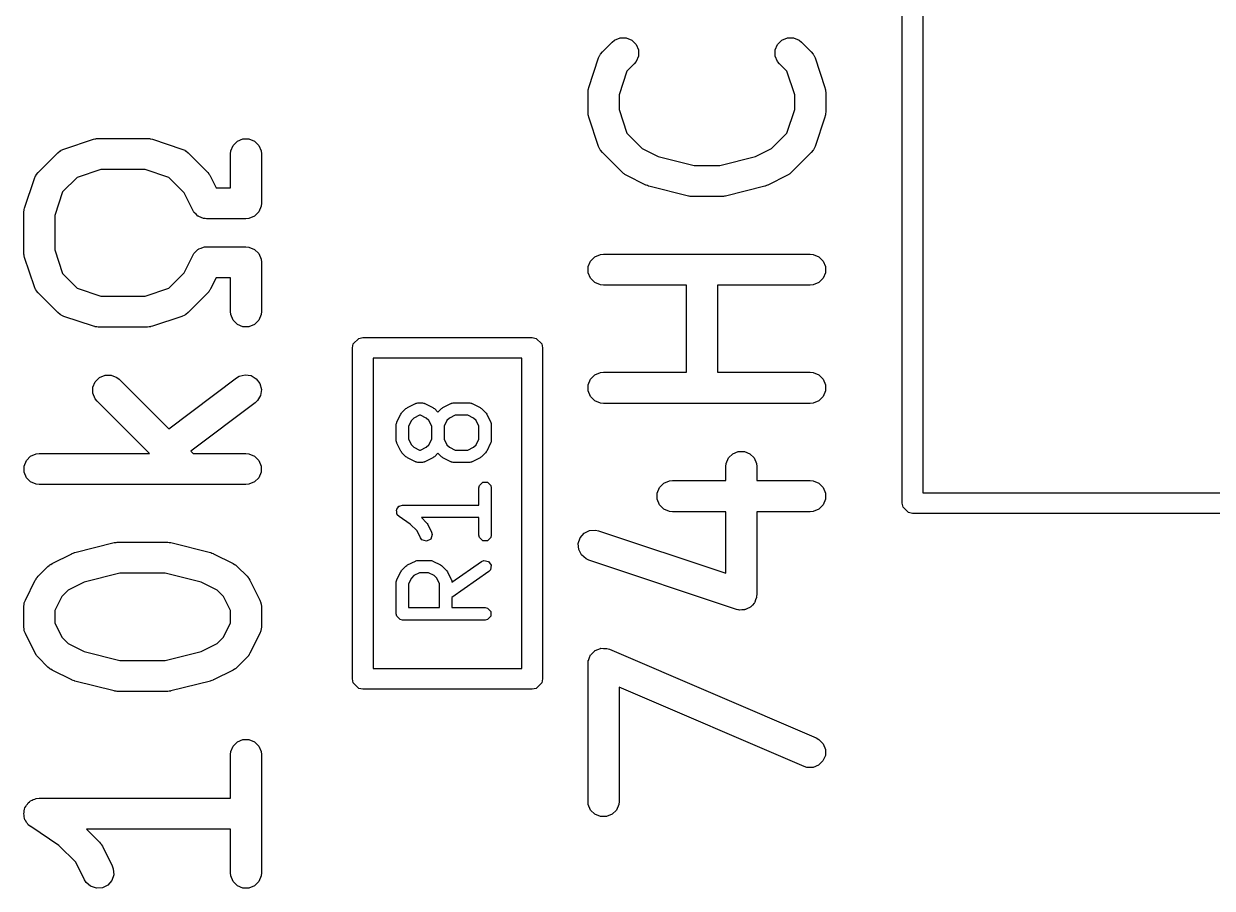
# Model space of a CAD drawing. Header units: millimetres. Extents: x 129 to 276, y -185 to -58.
# Drawn here: x 194.95 to 200.7, y -98.06 to -93.88 of the extents above; entities that cross this region are included whole.
import ezdxf

# ---------------------------------------------------------------- set-up
doc = ezdxf.new("R2010")
doc.units = ezdxf.units.MM
doc.layers.add('F.Fab', color=9, linetype='CONTINUOUS', true_color=0xafafaf)

msp = doc.modelspace()

# ---------------------------------------------------------------- linework, layer by layer
at = {"layer": 'F.Fab', "linetype": 'CONTINUOUS'}
for p, q in [((199.2, -96.2), (199.2, -91.8)), ((199.3, -91.85), (199.3, -96.15)), ((197.808389, -93.961449), (197.835425, -93.95025)), ((197.835425, -93.95025), (197.864688, -93.95025)), ((197.864688, -93.95025), (197.891724, -93.961449)), ((198.617912, -93.961449), (198.644948, -93.95025)), ((198.644948, -93.95025), (198.674211, -93.95025)), ((198.674211, -93.95025), (198.701247, -93.961448)), ((197.749405, -94.018395), (197.797024, -93.970776)), ((197.797024, -93.970776), (197.808389, -93.961449)), ((197.891724, -93.961449), (197.912417, -93.982142)), ((197.912417, -93.982142), (197.923616, -94.009178)), ((197.923616, -94.009178), (197.923616, -94.038441)), ((198.586021, -94.009178), (198.597219, -93.982142)), ((198.586021, -94.038441), (198.586021, -94.009178)), ((198.597219, -93.982142), (198.617912, -93.961449)), ((198.701247, -93.961448), (198.712612, -93.970775)), ((198.712612, -93.970775), (198.760232, -94.018394)), ((197.683668, -94.190568), (197.731287, -94.047711)), ((197.731287, -94.047711), (197.737281, -94.034286)), ((197.737281, -94.034286), (197.739046, -94.03225)), ((197.739046, -94.03225), (197.740078, -94.02976)), ((197.740078, -94.02976), (197.749405, -94.018395)), ((197.912417, -94.065477), (197.90309, -94.076842)), ((197.923616, -94.038441), (197.912417, -94.065477)), ((198.59722, -94.065477), (198.586021, -94.038441)), ((198.606548, -94.076843), (198.59722, -94.065477)), ((198.760232, -94.018394), (198.76956, -94.02976)), ((198.76956, -94.02976), (198.77059, -94.032248)), ((198.77059, -94.032248), (198.772357, -94.034285)), ((198.772357, -94.034285), (198.778351, -94.047711)), ((198.778351, -94.047711), (198.82597, -94.190567)), ((197.86799, -94.111941), (197.829819, -94.226455)), ((197.90309, -94.076842), (197.86799, -94.111941)), ((198.641648, -94.111942), (198.606548, -94.076843)), ((198.679819, -94.226455), (198.641648, -94.111942)), ((197.679819, -94.214285), (197.680548, -94.206879)), ((197.679819, -94.309523), (197.679819, -94.214285)), ((197.680408, -94.204905), (197.680998, -94.202307)), ((197.680548, -94.206879), (197.680408, -94.204905)), ((197.680998, -94.202307), (197.68126, -94.199653)), ((197.68126, -94.199653), (197.682018, -94.197821)), ((197.682018, -94.197821), (197.683668, -94.190568)), ((197.829819, -94.226455), (197.829819, -94.297352)), ((198.679819, -94.297353), (198.679819, -94.226455)), ((198.82597, -94.190567), (198.827619, -94.197822)), ((198.827619, -94.197822), (198.828378, -94.199653)), ((198.828378, -94.199653), (198.828639, -94.202306)), ((198.828639, -94.202306), (198.82923, -94.204904)), ((198.82923, -94.204904), (198.829089, -94.206878)), ((198.829089, -94.206878), (198.829819, -94.214285)), ((198.829819, -94.214285), (198.829819, -94.309523)), ((197.829819, -94.297352), (197.86799, -94.411866)), ((198.641648, -94.411865), (198.679819, -94.297353)), ((197.680548, -94.316928), (197.679819, -94.309523)), ((197.680408, -94.318903), (197.680548, -94.316928)), ((197.680998, -94.3215), (197.680408, -94.318903)), ((197.68126, -94.324155), (197.680998, -94.3215)), ((197.682018, -94.325986), (197.68126, -94.324155)), ((197.683668, -94.33324), (197.682018, -94.325986)), ((197.731287, -94.476097), (197.683668, -94.33324)), ((198.82597, -94.333241), (198.778351, -94.476097)), ((198.827619, -94.325985), (198.82597, -94.333241)), ((198.828378, -94.324155), (198.827619, -94.325985)), ((198.828639, -94.321501), (198.828378, -94.324155)), ((198.82923, -94.318904), (198.828639, -94.321501)), ((198.829819, -94.309523), (198.829089, -94.316929)), ((198.829089, -94.316929), (198.82923, -94.318904)), ((197.86799, -94.411866), (197.942103, -94.485979)), ((198.567534, -94.485978), (198.641648, -94.411865)), ((195.143959, -94.488372), (195.286815, -94.440753)), ((195.286815, -94.440753), (195.29407, -94.439103)), ((195.29407, -94.439103), (195.295901, -94.438345)), ((195.295901, -94.438345), (195.298554, -94.438083)), ((195.298554, -94.438083), (195.301152, -94.437493)), ((195.301152, -94.437493), (195.303126, -94.437633)), ((195.303126, -94.437633), (195.310533, -94.436904)), ((195.310533, -94.436904), (195.548628, -94.436904)), ((195.548628, -94.436904), (195.556033, -94.437633)), ((195.556033, -94.437633), (195.558008, -94.437493)), ((195.558008, -94.437493), (195.560605, -94.438083)), ((195.560605, -94.438083), (195.56326, -94.438345)), ((195.56326, -94.438345), (195.565091, -94.439103)), ((195.565091, -94.439103), (195.572345, -94.440753)), ((195.572345, -94.440753), (195.715202, -94.488372)), ((195.95126, -94.497272), (195.962459, -94.470236)), ((195.962459, -94.470236), (195.983151, -94.449544)), ((195.983151, -94.449544), (196.010187, -94.438345)), ((196.010187, -94.438345), (196.039451, -94.438345)), ((196.039451, -94.438345), (196.066487, -94.449544)), ((196.066487, -94.449544), (196.087179, -94.470236)), ((196.087179, -94.470236), (196.098378, -94.497272)), ((195.019405, -94.601728), (195.114643, -94.50649)), ((195.114643, -94.50649), (195.126008, -94.497162)), ((195.126008, -94.497162), (195.128498, -94.49613)), ((195.128498, -94.49613), (195.130533, -94.494366)), ((195.130533, -94.494366), (195.143959, -94.488372)), ((195.715202, -94.488372), (195.728627, -94.494366)), ((195.728627, -94.494366), (195.730662, -94.496131)), ((195.730662, -94.496131), (195.733153, -94.497163)), ((195.733153, -94.497163), (195.744518, -94.50649)), ((195.744518, -94.50649), (195.839756, -94.601728)), ((195.949819, -94.511904), (195.95126, -94.497272)), ((195.949819, -94.674999), (195.949819, -94.511904)), ((196.098378, -94.497272), (196.099819, -94.511904)), ((196.099819, -94.511904), (196.099819, -94.749999)), ((197.737281, -94.489522), (197.731287, -94.476097)), ((197.739046, -94.491557), (197.737281, -94.489522)), ((197.740078, -94.494048), (197.739046, -94.491557)), ((197.749405, -94.505413), (197.740078, -94.494048)), ((197.844643, -94.600651), (197.749405, -94.505413)), ((197.942103, -94.485979), (198.01909, -94.524472)), ((198.01909, -94.524472), (198.192624, -94.567856)), ((198.317013, -94.567856), (198.490547, -94.524472)), ((198.490547, -94.524472), (198.567534, -94.485978)), ((198.760233, -94.505413), (198.664994, -94.600651)), ((198.769561, -94.494048), (198.760233, -94.505413)), ((198.770592, -94.491557), (198.769561, -94.494048)), ((198.772357, -94.489523), (198.770592, -94.491557)), ((198.778351, -94.476097), (198.772357, -94.489523)), ((195.322703, -94.586904), (195.20819, -94.625075)), ((195.536458, -94.586904), (195.322703, -94.586904)), ((195.650971, -94.625075), (195.536458, -94.586904)), ((198.192624, -94.567856), (198.317013, -94.567856)), ((194.953668, -94.773901), (195.001287, -94.631044)), ((195.001287, -94.631044), (195.007281, -94.617619)), ((195.007281, -94.617619), (195.009046, -94.615583)), ((195.009046, -94.615583), (195.010078, -94.613093)), ((195.010078, -94.613093), (195.019405, -94.601728)), ((195.20819, -94.625075), (195.13799, -94.695274)), ((195.725084, -94.699188), (195.650971, -94.625075)), ((195.839756, -94.601728), (195.844476, -94.607478)), ((195.844476, -94.607478), (195.845973, -94.608777)), ((195.845973, -94.608777), (195.847392, -94.611031)), ((195.847392, -94.611031), (195.849084, -94.613093)), ((195.849084, -94.613093), (195.849842, -94.614925)), ((195.849842, -94.614925), (195.853805, -94.62122)), ((195.853805, -94.62122), (195.880694, -94.674999)), ((197.850393, -94.605371), (197.844643, -94.600651)), ((197.851692, -94.606868), (197.850393, -94.605371)), ((197.853946, -94.608287), (197.851692, -94.606868)), ((197.856008, -94.609979), (197.853946, -94.608287)), ((197.85784, -94.610737), (197.856008, -94.609979)), ((197.864135, -94.6147), (197.85784, -94.610737)), ((197.959373, -94.662319), (197.864135, -94.6147)), ((198.645502, -94.6147), (198.550264, -94.662319)), ((198.651798, -94.610736), (198.645502, -94.6147)), ((198.653628, -94.609979), (198.651798, -94.610736)), ((198.655686, -94.608289), (198.653628, -94.609979)), ((198.657945, -94.606868), (198.655686, -94.608289)), ((198.659244, -94.605369), (198.657945, -94.606868)), ((198.664994, -94.600651), (198.659244, -94.605369)), ((195.13799, -94.695274), (195.099819, -94.809788)), ((195.76726, -94.78354), (195.725084, -94.699188)), ((195.880694, -94.674999), (195.949819, -94.674999)), ((197.960442, -94.662728), (197.959373, -94.662319)), ((197.960878, -94.663051), (197.960442, -94.662728)), ((197.967014, -94.665243), (197.960878, -94.663051)), ((197.973104, -94.667574), (197.967014, -94.665243)), ((197.973644, -94.667612), (197.973104, -94.667574)), ((197.974724, -94.667998), (197.973644, -94.667612)), ((198.1652, -94.715617), (197.974724, -94.667998)), ((198.534913, -94.667998), (198.344437, -94.715617)), ((198.535992, -94.667612), (198.534913, -94.667998)), ((198.536532, -94.667574), (198.535992, -94.667612)), ((198.542613, -94.665246), (198.536532, -94.667574)), ((198.548759, -94.663051), (198.542613, -94.665246)), ((198.549194, -94.662728), (198.548759, -94.663051)), ((198.550264, -94.662319), (198.549194, -94.662728)), ((196.099819, -94.749999), (196.098378, -94.764631)), ((198.167736, -94.715992), (198.1652, -94.715617)), ((198.168758, -94.716415), (198.167736, -94.715992)), ((198.17427, -94.716957), (198.168758, -94.716415)), ((198.179744, -94.717767), (198.17427, -94.716957)), ((198.180836, -94.717604), (198.179744, -94.717767)), ((198.18339, -94.717856), (198.180836, -94.717604)), ((198.326247, -94.717856), (198.18339, -94.717856)), ((198.3288, -94.717604), (198.326247, -94.717856)), ((198.329893, -94.717767), (198.3288, -94.717604)), ((198.335366, -94.716957), (198.329893, -94.717767)), ((198.340879, -94.716415), (198.335366, -94.716957)), ((198.3419, -94.715992), (198.340879, -94.716415)), ((198.344437, -94.715617), (198.3419, -94.715992)), ((194.949819, -94.797618), (194.950548, -94.790212)), ((194.949819, -94.988094), (194.949819, -94.797618)), ((194.950408, -94.788238), (194.950998, -94.78564)), ((194.950548, -94.790212), (194.950408, -94.788238)), ((194.950998, -94.78564), (194.95126, -94.782986)), ((194.95126, -94.782986), (194.952018, -94.781154)), ((194.952018, -94.781154), (194.953668, -94.773901)), ((195.099819, -94.809788), (195.099819, -94.975923)), ((195.771224, -94.789839), (195.76726, -94.78354)), ((195.771982, -94.791667), (195.771224, -94.789839)), ((195.773043, -94.792728), (195.771982, -94.791667)), ((195.775092, -94.795983), (195.773043, -94.792728)), ((195.784176, -94.803861), (195.775092, -94.795983)), ((195.792674, -94.812359), (195.784176, -94.803861)), ((195.795164, -94.81339), (195.792674, -94.812359)), ((195.7972, -94.815156), (195.795164, -94.81339)), ((195.808602, -94.818956), (195.7972, -94.815156)), ((195.81971, -94.823558), (195.808602, -94.818956)), ((196.066487, -94.812359), (196.039451, -94.823558)), ((196.087179, -94.791667), (196.066487, -94.812359)), ((196.098378, -94.764631), (196.087179, -94.791667)), ((195.823535, -94.823934), (195.81971, -94.823558)), ((195.824961, -94.82441), (195.823535, -94.823934)), ((195.826936, -94.824269), (195.824961, -94.82441)), ((195.834342, -94.824999), (195.826936, -94.824269)), ((196.024819, -94.824999), (195.834342, -94.824999)), ((196.039451, -94.823558), (196.024819, -94.824999)), ((194.950548, -94.995499), (194.949819, -94.988094)), ((195.099819, -94.975923), (195.13799, -95.090437)), ((195.773043, -94.992983), (195.775092, -94.989729)), ((195.775092, -94.989729), (195.784176, -94.98185)), ((195.784176, -94.98185), (195.792674, -94.973353)), ((195.792674, -94.973353), (195.795164, -94.972321)), ((195.795164, -94.972321), (195.7972, -94.970556)), ((195.7972, -94.970556), (195.808602, -94.966755)), ((195.808602, -94.966755), (195.81971, -94.962154)), ((195.81971, -94.962154), (195.823535, -94.961777)), ((195.823535, -94.961777), (195.824961, -94.961302)), ((195.824961, -94.961302), (195.826936, -94.961442)), ((195.826936, -94.961442), (195.834342, -94.960713)), ((195.834342, -94.960713), (196.024819, -94.960713)), ((196.024819, -94.960713), (196.039451, -94.962154)), ((196.039451, -94.962154), (196.066487, -94.973353)), ((196.066487, -94.973353), (196.087179, -94.994045)), ((194.950408, -94.997474), (194.950548, -94.995499)), ((194.950998, -95.000071), (194.950408, -94.997474)), ((194.95126, -95.002726), (194.950998, -95.000071)), ((194.952018, -95.004557), (194.95126, -95.002726)), ((194.953668, -95.011811), (194.952018, -95.004557)), ((195.001287, -95.154668), (194.953668, -95.011811)), ((195.725084, -95.086524), (195.76726, -95.002172)), ((195.76726, -95.002172), (195.771224, -94.995872)), ((195.771224, -94.995872), (195.771982, -94.994045)), ((195.771982, -94.994045), (195.773043, -94.992983)), ((196.087179, -94.994045), (196.098378, -95.021081)), ((196.098378, -95.021081), (196.099819, -95.035713)), ((196.099819, -95.035713), (196.099819, -95.273808)), ((197.68126, -95.056796), (197.692459, -95.02976)), ((197.692459, -95.02976), (197.713151, -95.009068)), ((197.713151, -95.009068), (197.740187, -94.997869)), ((197.740187, -94.997869), (197.754819, -94.996428)), ((197.754819, -94.996428), (198.754819, -94.996428)), ((198.754819, -94.996428), (198.769451, -94.997869)), ((198.769451, -94.997869), (198.796487, -95.009068)), ((198.796487, -95.009068), (198.817179, -95.02976)), ((198.817179, -95.02976), (198.828378, -95.056796)), ((195.13799, -95.090437), (195.20819, -95.160637)), ((195.650971, -95.160636), (195.725084, -95.086524)), ((197.68126, -95.08606), (197.68126, -95.056796)), ((197.692459, -95.113096), (197.68126, -95.08606)), ((198.828378, -95.08606), (198.817179, -95.113096)), ((198.828378, -95.056796), (198.828378, -95.08606)), ((195.007281, -95.168093), (195.001287, -95.154668)), ((195.20819, -95.160637), (195.322703, -95.198808)), ((195.536458, -95.198808), (195.650971, -95.160636)), ((195.880695, -95.110713), (195.853805, -95.164492)), ((195.949819, -95.110713), (195.880695, -95.110713)), ((195.949819, -95.273808), (195.949819, -95.110713)), ((197.713151, -95.133788), (197.692459, -95.113096)), ((197.740187, -95.144987), (197.713151, -95.133788)), ((197.754819, -95.146428), (197.740187, -95.144987)), ((198.156009, -95.146428), (197.754819, -95.146428)), ((198.156009, -95.567856), (198.156009, -95.146428)), ((198.754819, -95.146428), (198.306009, -95.146428)), ((198.306009, -95.146428), (198.306009, -95.567856)), ((198.769451, -95.144987), (198.754819, -95.146428)), ((198.796487, -95.133788), (198.769451, -95.144987)), ((198.817179, -95.113096), (198.796487, -95.133788)), ((195.009046, -95.170128), (195.007281, -95.168093)), ((195.010078, -95.172619), (195.009046, -95.170128)), ((195.019405, -95.183984), (195.010078, -95.172619)), ((195.114643, -95.279222), (195.019405, -95.183984)), ((195.322703, -95.198808), (195.536458, -95.198808)), ((195.839756, -95.183984), (195.744518, -95.279222)), ((195.844476, -95.178233), (195.839756, -95.183984)), ((195.845973, -95.176935), (195.844476, -95.178233)), ((195.847392, -95.17468), (195.845973, -95.176935)), ((195.849084, -95.172619), (195.847392, -95.17468)), ((195.849842, -95.170786), (195.849084, -95.172619)), ((195.853805, -95.164492), (195.849842, -95.170786)), ((195.95126, -95.28844), (195.949819, -95.273808)), ((196.099819, -95.273808), (196.098378, -95.28844)), ((195.126008, -95.28855), (195.114643, -95.279222)), ((195.128498, -95.289581), (195.126008, -95.28855)), ((195.130533, -95.291346), (195.128498, -95.289581)), ((195.143959, -95.29734), (195.130533, -95.291346)), ((195.286815, -95.344959), (195.143959, -95.29734)), ((195.715202, -95.29734), (195.572345, -95.344959)), ((195.728627, -95.291346), (195.715202, -95.29734)), ((195.730662, -95.28958), (195.728627, -95.291346)), ((195.733153, -95.288549), (195.730662, -95.28958)), ((195.744518, -95.279222), (195.733153, -95.288549)), ((195.962459, -95.315476), (195.95126, -95.28844)), ((195.983151, -95.336168), (195.962459, -95.315476)), ((196.010187, -95.347367), (195.983151, -95.336168)), ((196.066487, -95.336168), (196.039451, -95.347367)), ((196.087179, -95.315476), (196.066487, -95.336168)), ((196.098378, -95.28844), (196.087179, -95.315476)), ((195.29407, -95.346608), (195.286815, -95.344959)), ((195.295901, -95.347367), (195.29407, -95.346608)), ((195.298554, -95.347628), (195.295901, -95.347367)), ((195.301152, -95.348219), (195.298554, -95.347628)), ((195.303126, -95.348078), (195.301152, -95.348219)), ((195.310533, -95.348808), (195.303126, -95.348078)), ((195.548628, -95.348808), (195.310533, -95.348808)), ((195.556033, -95.348078), (195.548628, -95.348808)), ((195.558008, -95.348219), (195.556033, -95.348078)), ((195.560605, -95.347628), (195.558008, -95.348219)), ((195.56326, -95.347367), (195.560605, -95.347628)), ((195.565091, -95.346608), (195.56326, -95.347367)), ((195.572345, -95.344959), (195.565091, -95.346608)), ((196.039451, -95.347367), (196.010187, -95.347367)), ((196.54, -95.45), (196.543806, -95.430866)), ((196.54, -97.05), (196.54, -95.45)), ((196.543806, -95.430866), (196.570866, -95.403806)), ((196.570866, -95.403806), (196.59, -95.4)), ((196.59, -95.4), (197.41, -95.4)), ((197.41, -95.4), (197.429134, -95.403806)), ((197.429134, -95.403806), (197.456194, -95.430866)), ((197.456194, -95.430866), (197.46, -95.45)), ((197.46, -95.45), (197.46, -97.05)), ((196.64, -95.5), (196.64, -97)), ((197.36, -95.5), (196.64, -95.5)), ((197.36, -97), (197.36, -95.5)), ((195.284593, -95.64013), (195.295792, -95.613093)), ((195.295792, -95.613093), (195.316484, -95.592401)), ((195.316484, -95.592401), (195.343521, -95.581202)), ((195.343521, -95.581202), (195.372783, -95.581202)), ((195.372783, -95.581202), (195.39982, -95.592401)), ((195.39982, -95.592401), (195.411185, -95.601728)), ((195.411185, -95.601728), (195.650903, -95.841446)), ((195.650903, -95.841446), (195.979819, -95.594761)), ((195.979819, -95.594761), (195.992389, -95.587134)), ((195.992389, -95.587134), (196.020738, -95.579872)), ((196.020738, -95.579872), (196.049706, -95.584011)), ((196.049706, -95.584011), (196.074887, -95.59892)), ((196.074887, -95.59892), (196.092446, -95.622331)), ((196.092446, -95.622331), (196.099708, -95.650679)), ((197.68126, -95.628224), (197.692459, -95.601188)), ((197.692459, -95.601188), (197.713151, -95.580496)), ((197.713151, -95.580496), (197.740187, -95.569297)), ((197.740187, -95.569297), (197.754819, -95.567856)), ((197.754819, -95.567856), (198.156009, -95.567856)), ((198.306009, -95.567856), (198.754819, -95.567856)), ((198.754819, -95.567856), (198.769451, -95.569297)), ((198.769451, -95.569297), (198.796487, -95.580496)), ((198.796487, -95.580496), (198.817179, -95.601188)), ((198.817179, -95.601188), (198.828378, -95.628224)), ((195.284593, -95.669392), (195.284593, -95.64013)), ((195.295792, -95.696429), (195.284593, -95.669392)), ((196.09557, -95.679648), (196.08066, -95.704829)), ((196.099708, -95.650679), (196.09557, -95.679648)), ((197.68126, -95.657488), (197.68126, -95.628224)), ((197.692459, -95.684524), (197.68126, -95.657488)), ((198.828378, -95.657488), (198.817179, -95.684524)), ((198.828378, -95.628224), (198.828378, -95.657488)), ((195.305119, -95.707794), (195.295792, -95.696429)), ((195.558038, -95.960713), (195.305119, -95.707794)), ((196.069819, -95.714761), (195.758046, -95.948589)), ((196.08066, -95.704829), (196.069819, -95.714761)), ((196.802805, -95.740401), (196.806606, -95.737452)), ((196.806606, -95.737452), (196.844702, -95.718405)), ((196.844702, -95.718405), (196.84615, -95.718008)), ((196.84615, -95.718008), (196.846637, -95.717522)), ((196.846637, -95.717522), (196.851356, -95.716583)), ((196.851356, -95.716583), (196.855992, -95.715314)), ((196.855992, -95.715314), (196.856643, -95.715531)), ((196.856643, -95.715531), (196.858118, -95.715238)), ((196.858118, -95.715238), (196.877165, -95.715238)), ((196.877165, -95.715238), (196.878639, -95.715531)), ((196.878639, -95.715531), (196.879291, -95.715314)), ((196.879291, -95.715314), (196.883926, -95.716583)), ((196.883926, -95.716583), (196.888646, -95.717522)), ((196.888646, -95.717522), (196.889132, -95.718008)), ((196.889132, -95.718008), (196.890581, -95.718405)), ((196.890581, -95.718405), (196.928676, -95.737452)), ((196.928676, -95.737452), (196.932476, -95.740402)), ((196.974234, -95.740401), (196.978035, -95.737452)), ((196.978035, -95.737452), (197.01613, -95.718405)), ((197.01613, -95.718405), (197.017578, -95.718008)), ((197.017578, -95.718008), (197.018065, -95.717522)), ((197.018065, -95.717522), (197.022784, -95.716583)), ((197.022784, -95.716583), (197.02742, -95.715314)), ((197.02742, -95.715314), (197.028071, -95.715531)), ((197.028071, -95.715531), (197.029546, -95.715238)), ((197.029546, -95.715238), (197.105737, -95.715238)), ((197.105737, -95.715238), (197.107211, -95.715531)), ((197.107211, -95.715531), (197.107863, -95.715314)), ((197.107863, -95.715314), (197.112498, -95.716583)), ((197.112498, -95.716583), (197.117218, -95.717522)), ((197.117218, -95.717522), (197.117704, -95.718008)), ((197.117704, -95.718008), (197.119153, -95.718405)), ((197.119153, -95.718405), (197.157248, -95.737452)), ((197.157248, -95.737452), (197.161048, -95.740402)), ((197.713151, -95.705216), (197.692459, -95.684524)), ((197.740187, -95.716415), (197.713151, -95.705216)), ((197.754819, -95.717856), (197.740187, -95.716415)), ((198.754819, -95.717856), (197.754819, -95.717856)), ((198.769451, -95.716415), (198.754819, -95.717856)), ((198.796487, -95.705216), (198.769451, -95.716415)), ((198.817179, -95.684524), (198.796487, -95.705216)), ((196.755094, -95.808011), (196.774142, -95.769916)), ((196.774142, -95.769916), (196.777089, -95.766119)), ((196.777089, -95.766119), (196.779761, -95.76212)), ((196.779761, -95.76212), (196.798808, -95.743073)), ((196.798808, -95.743073), (196.802805, -95.740401)), ((196.837794, -95.78894), (196.82563, -95.801104)), ((196.8652, -95.775238), (196.837794, -95.78894)), ((196.870083, -95.775238), (196.8652, -95.775238)), ((196.89749, -95.788941), (196.870083, -95.775238)), ((196.909651, -95.801102), (196.89749, -95.788941)), ((196.932476, -95.740402), (196.936473, -95.743072)), ((196.936473, -95.743072), (196.953355, -95.759954)), ((196.953355, -95.759954), (196.970238, -95.743072)), ((196.970238, -95.743072), (196.974234, -95.740401)), ((197.00922, -95.788941), (196.997059, -95.801102)), ((197.036628, -95.775238), (197.00922, -95.788941)), ((197.098655, -95.775238), (197.036628, -95.775238)), ((197.126062, -95.788941), (197.098655, -95.775238)), ((197.138223, -95.801102), (197.126062, -95.788941)), ((197.161048, -95.740402), (197.165045, -95.743072)), ((197.165045, -95.743072), (197.184093, -95.76212)), ((197.184093, -95.76212), (197.186763, -95.766116)), ((197.186763, -95.766116), (197.189713, -95.769917)), ((197.189713, -95.769917), (197.20876, -95.808012)), ((196.751927, -95.821428), (196.75222, -95.819953)), ((196.751927, -95.897619), (196.751927, -95.821428)), ((196.752003, -95.819302), (196.753272, -95.814665)), ((196.75222, -95.819953), (196.752003, -95.819302)), ((196.753272, -95.814665), (196.754211, -95.809947)), ((196.754211, -95.809947), (196.754697, -95.80946)), ((196.754697, -95.80946), (196.755094, -95.808011)), ((196.82563, -95.801104), (196.811927, -95.828511)), ((196.811927, -95.828511), (196.811927, -95.890536)), ((196.923356, -95.828511), (196.909651, -95.801102)), ((196.923356, -95.890535), (196.923356, -95.828511)), ((196.997059, -95.801102), (196.983356, -95.828509)), ((196.983356, -95.828509), (196.983356, -95.890537)), ((197.151927, -95.828509), (197.138223, -95.801102)), ((197.151927, -95.890537), (197.151927, -95.828509)), ((197.20876, -95.808012), (197.209156, -95.80946)), ((197.209156, -95.80946), (197.209643, -95.809947)), ((197.209643, -95.809947), (197.210581, -95.814666)), ((197.210581, -95.814666), (197.211851, -95.819302)), ((197.211851, -95.819302), (197.211633, -95.819953)), ((197.211633, -95.819953), (197.211927, -95.821428)), ((197.211927, -95.821428), (197.211927, -95.897619)), ((196.75222, -95.899093), (196.751927, -95.897619)), ((196.752003, -95.899745), (196.75222, -95.899093)), ((196.753272, -95.904381), (196.752003, -95.899745)), ((196.754211, -95.9091), (196.753272, -95.904381)), ((196.754697, -95.909586), (196.754211, -95.9091)), ((196.755094, -95.911036), (196.754697, -95.909586)), ((196.774142, -95.949131), (196.755094, -95.911036)), ((196.811927, -95.890536), (196.82563, -95.917943)), ((196.909652, -95.917942), (196.923356, -95.890535)), ((196.983356, -95.890537), (196.997058, -95.917942)), ((197.138225, -95.917941), (197.151927, -95.890537)), ((197.20876, -95.911035), (197.189713, -95.94913)), ((197.209156, -95.909586), (197.20876, -95.911035)), ((197.209643, -95.9091), (197.209156, -95.909586)), ((197.210581, -95.90438), (197.209643, -95.9091)), ((197.211851, -95.899745), (197.210581, -95.90438)), ((197.211927, -95.897619), (197.211633, -95.899093)), ((197.211633, -95.899093), (197.211851, -95.899745)), ((194.983151, -95.973353), (195.010187, -95.962154)), ((195.010187, -95.962154), (195.024819, -95.960713)), ((195.024819, -95.960713), (195.558038, -95.960713)), ((195.758046, -95.948589), (195.77017, -95.960713)), ((195.77017, -95.960713), (196.024819, -95.960713)), ((196.024819, -95.960713), (196.039451, -95.962154)), ((196.039451, -95.962154), (196.066487, -95.973353)), ((196.777094, -95.952934), (196.774142, -95.949131)), ((196.779762, -95.956927), (196.777094, -95.952934)), ((196.798809, -95.975975), (196.779762, -95.956927)), ((196.82563, -95.917943), (196.837793, -95.930105)), ((196.837793, -95.930105), (196.865201, -95.943809)), ((196.865201, -95.943809), (196.870082, -95.943809)), ((196.870082, -95.943809), (196.897488, -95.930105)), ((196.897488, -95.930105), (196.909652, -95.917942)), ((196.953355, -95.959092), (196.936473, -95.975975)), ((196.970238, -95.975975), (196.953355, -95.959092)), ((196.997058, -95.917942), (197.00922, -95.930104)), ((197.00922, -95.930104), (197.036629, -95.943809)), ((197.036629, -95.943809), (197.098654, -95.943809)), ((197.098654, -95.943809), (197.12606, -95.930105)), ((197.12606, -95.930105), (197.138225, -95.917941)), ((197.184092, -95.956928), (197.165045, -95.975975)), ((197.186761, -95.952933), (197.184092, -95.956928)), ((197.189713, -95.94913), (197.186761, -95.952933)), ((198.359125, -95.982141), (198.379817, -95.961449)), ((198.379817, -95.961449), (198.406853, -95.95025)), ((198.406853, -95.95025), (198.436117, -95.95025)), ((198.436117, -95.95025), (198.463153, -95.961449)), ((198.463153, -95.961449), (198.483845, -95.982141)), ((194.95126, -96.021081), (194.962459, -95.994045)), ((194.95126, -96.050345), (194.95126, -96.021081)), ((194.962459, -95.994045), (194.983151, -95.973353)), ((196.066487, -95.973353), (196.087179, -95.994045)), ((196.087179, -95.994045), (196.098378, -96.021081)), ((196.098378, -96.021081), (196.098378, -96.050345)), ((196.802815, -95.978651), (196.798809, -95.975975)), ((196.806606, -95.981594), (196.802815, -95.978651)), ((196.844702, -96.000642), (196.806606, -95.981594)), ((196.84615, -96.001038), (196.844702, -96.000642)), ((196.846637, -96.001525), (196.84615, -96.001038)), ((196.851348, -96.002462), (196.846637, -96.001525)), ((196.855992, -96.003734), (196.851348, -96.002462)), ((196.856645, -96.003516), (196.855992, -96.003734)), ((196.858118, -96.003809), (196.856645, -96.003516)), ((196.877165, -96.003809), (196.858118, -96.003809)), ((196.878639, -96.003515), (196.877165, -96.003809)), ((196.879291, -96.003733), (196.878639, -96.003515)), ((196.883927, -96.002463), (196.879291, -96.003733)), ((196.888646, -96.001525), (196.883927, -96.002463)), ((196.889132, -96.001038), (196.888646, -96.001525)), ((196.890582, -96.000642), (196.889132, -96.001038)), ((196.928677, -95.981594), (196.890582, -96.000642)), ((196.932473, -95.978646), (196.928677, -95.981594)), ((196.936473, -95.975975), (196.932473, -95.978646)), ((196.974237, -95.978646), (196.970238, -95.975975)), ((196.978034, -95.981594), (196.974237, -95.978646)), ((197.01613, -96.000642), (196.978034, -95.981594)), ((197.017578, -96.001038), (197.01613, -96.000642)), ((197.018065, -96.001525), (197.017578, -96.001038)), ((197.022776, -96.002462), (197.018065, -96.001525)), ((197.02742, -96.003734), (197.022776, -96.002462)), ((197.028073, -96.003516), (197.02742, -96.003734)), ((197.029546, -96.003809), (197.028073, -96.003516)), ((197.105737, -96.003809), (197.029546, -96.003809)), ((197.107211, -96.003515), (197.105737, -96.003809)), ((197.107863, -96.003733), (197.107211, -96.003515)), ((197.112499, -96.002463), (197.107863, -96.003733)), ((197.117218, -96.001525), (197.112499, -96.002463)), ((197.117704, -96.001038), (197.117218, -96.001525)), ((197.119154, -96.000642), (197.117704, -96.001038)), ((197.157249, -95.981594), (197.119154, -96.000642)), ((197.161045, -95.978646), (197.157249, -95.981594)), ((197.165045, -95.975975), (197.161045, -95.978646)), ((198.346485, -96.023809), (198.347926, -96.009177)), ((198.346485, -96.091666), (198.346485, -96.023809)), ((198.347926, -96.009177), (198.359125, -95.982141)), ((198.483845, -95.982141), (198.495044, -96.009177)), ((198.495044, -96.009177), (198.496485, -96.023809)), ((198.496485, -96.023809), (198.496485, -96.091666)), ((194.962459, -96.077381), (194.95126, -96.050345)), ((194.983151, -96.098073), (194.962459, -96.077381)), ((196.087179, -96.077381), (196.066487, -96.098073)), ((196.098378, -96.050345), (196.087179, -96.077381)), ((195.010187, -96.109272), (194.983151, -96.098073)), ((195.024819, -96.110713), (195.010187, -96.109272)), ((196.024819, -96.110713), (195.024819, -96.110713)), ((196.039451, -96.109272), (196.024819, -96.110713)), ((196.066487, -96.098073), (196.039451, -96.109272)), ((197.151927, -96.12619), (197.154211, -96.114709)), ((197.151927, -96.210475), (197.151927, -96.12619)), ((197.154211, -96.114709), (197.170446, -96.098474)), ((197.170446, -96.098474), (197.193408, -96.098474)), ((197.193408, -96.098474), (197.209643, -96.114709)), ((197.209643, -96.114709), (197.211927, -96.12619)), ((197.211927, -96.12619), (197.211927, -96.354761)), ((198.014593, -96.152034), (198.025792, -96.124998)), ((198.025792, -96.124998), (198.046484, -96.104306)), ((198.046484, -96.104306), (198.07352, -96.093107)), ((198.07352, -96.093107), (198.088152, -96.091666)), ((198.088152, -96.091666), (198.346485, -96.091666)), ((198.496485, -96.091666), (198.754819, -96.091666)), ((198.754819, -96.091666), (198.769451, -96.093107)), ((198.769451, -96.093107), (198.796487, -96.104306)), ((198.796487, -96.104306), (198.817179, -96.124998)), ((198.817179, -96.124998), (198.828378, -96.152034)), ((198.014593, -96.181298), (198.014593, -96.152034)), ((198.025792, -96.208334), (198.014593, -96.181298)), ((198.828378, -96.181298), (198.817179, -96.208334)), ((198.828378, -96.152034), (198.828378, -96.181298)), ((199.3, -96.15), (204.2, -96.15)), ((196.752497, -96.234653), (196.754211, -96.232082)), ((196.754211, -96.243222), (196.752497, -96.234653)), ((196.754211, -96.228994), (196.760389, -96.222815)), ((196.754211, -96.232082), (196.754211, -96.228994)), ((196.754211, -96.251956), (196.754211, -96.243222)), ((196.756394, -96.254139), (196.754211, -96.251956)), ((196.757, -96.257167), (196.756394, -96.254139)), ((196.760389, -96.222815), (196.765235, -96.215548)), ((196.765235, -96.215548), (196.768262, -96.214942)), ((196.768262, -96.214942), (196.770446, -96.212759)), ((196.770446, -96.212759), (196.781927, -96.210475)), ((196.781927, -96.210475), (197.151927, -96.210475)), ((198.046484, -96.229026), (198.025792, -96.208334)), ((198.07352, -96.240225), (198.046484, -96.229026)), ((198.088152, -96.241666), (198.07352, -96.240225)), ((198.346485, -96.241666), (198.088152, -96.241666)), ((198.346485, -96.538799), (198.346485, -96.241666)), ((198.754819, -96.241666), (198.496485, -96.241666)), ((198.496485, -96.241666), (198.496485, -96.642856)), ((198.769451, -96.240225), (198.754819, -96.241666)), ((198.796487, -96.229026), (198.769451, -96.240225)), ((198.817179, -96.208334), (198.796487, -96.229026)), ((199.203806, -96.219134), (199.2, -96.2)), ((199.230866, -96.246194), (199.203806, -96.219134)), ((199.25, -96.25), (199.230866, -96.246194)), ((204.25, -96.25), (199.25, -96.25)), ((196.765286, -96.265436), (196.757, -96.257167)), ((196.819959, -96.301886), (196.765286, -96.265436)), ((196.852509, -96.334436), (196.819959, -96.301886)), ((197.151927, -96.270475), (196.8734, -96.270475)), ((196.8734, -96.270475), (196.898378, -96.295452)), ((196.898378, -96.295452), (196.901048, -96.299449)), ((196.901048, -96.299449), (196.903998, -96.303249)), ((196.903998, -96.303249), (196.923046, -96.341345)), ((197.151927, -96.354761), (197.151927, -96.270475)), ((196.86938, -96.368178), (196.852509, -96.334436)), ((196.876558, -96.377425), (196.86938, -96.368178)), ((196.926138, -96.352635), (196.918877, -96.374416)), ((196.923046, -96.341345), (196.926138, -96.352635)), ((197.154211, -96.366242), (197.151927, -96.354761)), ((197.170446, -96.382477), (197.154211, -96.366242)), ((197.209643, -96.366242), (197.193408, -96.382477)), ((197.211927, -96.354761), (197.209643, -96.366242)), ((197.632789, -96.395381), (197.642043, -96.367618)), ((197.642043, -96.367618), (197.661217, -96.345511)), ((197.661217, -96.345511), (197.68739, -96.332425)), ((197.68739, -96.332425), (197.71658, -96.33035)), ((197.71658, -96.33035), (197.730917, -96.33361)), ((197.730917, -96.33361), (198.346485, -96.538799)), ((195.197105, -96.439143), (195.387581, -96.391524)), ((195.387581, -96.391524), (195.390117, -96.391148)), ((195.390117, -96.391148), (195.391139, -96.390726)), ((195.391139, -96.390726), (195.396651, -96.390183)), ((195.396651, -96.390183), (195.402125, -96.389374)), ((195.402125, -96.389374), (195.403217, -96.389536)), ((195.403217, -96.389536), (195.405771, -96.389285)), ((195.405771, -96.389285), (195.643866, -96.389285)), ((195.643866, -96.389285), (195.646419, -96.389536)), ((195.646419, -96.389536), (195.647512, -96.389374)), ((195.647512, -96.389374), (195.652985, -96.390183)), ((195.652985, -96.390183), (195.658498, -96.390726)), ((195.658498, -96.390726), (195.659519, -96.391148)), ((195.659519, -96.391148), (195.662056, -96.391524)), ((195.662056, -96.391524), (195.852532, -96.439143)), ((196.898339, -96.384686), (196.876558, -96.377425)), ((196.918877, -96.374416), (196.898339, -96.384686)), ((197.193408, -96.382477), (197.170446, -96.382477)), ((197.634864, -96.424571), (197.632789, -96.395381)), ((197.64795, -96.450744), (197.634864, -96.424571)), ((195.086516, -96.492441), (195.181754, -96.444822)), ((195.181754, -96.444822), (195.182823, -96.444412)), ((195.182823, -96.444412), (195.183259, -96.44409)), ((195.183259, -96.44409), (195.189395, -96.441897)), ((195.189395, -96.441897), (195.195485, -96.439567)), ((195.195485, -96.439567), (195.196025, -96.439528)), ((195.196025, -96.439528), (195.197105, -96.439143)), ((195.852532, -96.439143), (195.853611, -96.439528)), ((195.853611, -96.439528), (195.854151, -96.439567)), ((195.854151, -96.439567), (195.860232, -96.441894)), ((195.860232, -96.441894), (195.866378, -96.44409)), ((195.866378, -96.44409), (195.866813, -96.444412)), ((195.866813, -96.444412), (195.867883, -96.444822)), ((195.867883, -96.444822), (195.963121, -96.492441)), ((196.806606, -96.499357), (196.844702, -96.480309)), ((196.844702, -96.480309), (196.84615, -96.479912)), ((196.84615, -96.479912), (196.846637, -96.479426)), ((196.846637, -96.479426), (196.851348, -96.478488)), ((196.851348, -96.478488), (196.855992, -96.477217)), ((196.855992, -96.477217), (196.856645, -96.477434)), ((196.856645, -96.477434), (196.858118, -96.477142)), ((196.858118, -96.477142), (196.91526, -96.477142)), ((196.91526, -96.477142), (196.916734, -96.477435)), ((196.916734, -96.477435), (196.917386, -96.477218)), ((196.917386, -96.477218), (196.922021, -96.478487)), ((196.922021, -96.478487), (196.926741, -96.479426)), ((196.926741, -96.479426), (196.927227, -96.479912)), ((196.927227, -96.479912), (196.928676, -96.480309)), ((196.928676, -96.480309), (196.966773, -96.499357)), ((197.021367, -96.582913), (197.164723, -96.482565)), ((197.164723, -96.482565), (197.175438, -96.477853)), ((197.175438, -96.477853), (197.198049, -96.481843)), ((197.198049, -96.481843), (197.211216, -96.500654)), ((197.670057, -96.469918), (197.64795, -96.450744)), ((197.683483, -96.475912), (197.670057, -96.469918)), ((198.397767, -96.714007), (197.683483, -96.475912)), ((195.019405, -96.554109), (195.067024, -96.50649)), ((195.067024, -96.50649), (195.072773, -96.501771)), ((195.072773, -96.501771), (195.074073, -96.500273)), ((195.074073, -96.500273), (195.076332, -96.498851)), ((195.076332, -96.498851), (195.078389, -96.497163)), ((195.078389, -96.497163), (195.080216, -96.496405)), ((195.080216, -96.496405), (195.086516, -96.492441)), ((195.415005, -96.539285), (195.241471, -96.582668)), ((195.634632, -96.539285), (195.415005, -96.539285)), ((195.808166, -96.582668), (195.634632, -96.539285)), ((195.963121, -96.492441), (195.969417, -96.496404)), ((195.969417, -96.496404), (195.971247, -96.497162)), ((195.971247, -96.497162), (195.973305, -96.498851)), ((195.973305, -96.498851), (195.975564, -96.500273)), ((195.975564, -96.500273), (195.976863, -96.501771)), ((195.976863, -96.501771), (195.982612, -96.506489)), ((195.982612, -96.506489), (196.030232, -96.554108)), ((196.755094, -96.569915), (196.774142, -96.53182)), ((196.774142, -96.53182), (196.777094, -96.528016)), ((196.777094, -96.528016), (196.779762, -96.524024)), ((196.779762, -96.524024), (196.798809, -96.504976)), ((196.798809, -96.504976), (196.802815, -96.502299)), ((196.802815, -96.502299), (196.806606, -96.499357)), ((196.865201, -96.537142), (196.837793, -96.550845)), ((196.908178, -96.537142), (196.865201, -96.537142)), ((196.935585, -96.550845), (196.908178, -96.537142)), ((196.966773, -96.499357), (196.970576, -96.502309)), ((196.970576, -96.502309), (196.974569, -96.504977)), ((196.974569, -96.504977), (196.993617, -96.524024)), ((196.993617, -96.524024), (196.99629, -96.528025)), ((196.99629, -96.528025), (196.999236, -96.53182)), ((196.999236, -96.53182), (197.018284, -96.569916)), ((197.19913, -96.531719), (197.021451, -96.656094)), ((197.207226, -96.523264), (197.19913, -96.531719)), ((197.211216, -96.500654), (197.207226, -96.523264)), ((194.957737, -96.668839), (195.005356, -96.573601)), ((195.005356, -96.573601), (195.00932, -96.567301)), ((195.00932, -96.567301), (195.010078, -96.565474)), ((195.010078, -96.565474), (195.011766, -96.563417)), ((195.011766, -96.563417), (195.013188, -96.561158)), ((195.013188, -96.561158), (195.014686, -96.559858)), ((195.014686, -96.559858), (195.019405, -96.554109)), ((195.241471, -96.582668), (195.164484, -96.621162)), ((195.885153, -96.621162), (195.808166, -96.582668)), ((196.030232, -96.554108), (196.03495, -96.559857)), ((196.03495, -96.559857), (196.03645, -96.561158)), ((196.03645, -96.561158), (196.037872, -96.563417)), ((196.037872, -96.563417), (196.03956, -96.565474)), ((196.03956, -96.565474), (196.040317, -96.567301)), ((196.040317, -96.567301), (196.044282, -96.573601)), ((196.044282, -96.573601), (196.091901, -96.668839)), ((196.751927, -96.583332), (196.75222, -96.581857)), ((196.751927, -96.735713), (196.751927, -96.583332)), ((196.752003, -96.581206), (196.753272, -96.576569)), ((196.75222, -96.581857), (196.752003, -96.581206)), ((196.753272, -96.576569), (196.754211, -96.571851)), ((196.754211, -96.571851), (196.754697, -96.571364)), ((196.754697, -96.571364), (196.755094, -96.569915)), ((196.82563, -96.563007), (196.811927, -96.590415)), ((196.811927, -96.590415), (196.811927, -96.705713)), ((196.837793, -96.550845), (196.82563, -96.563007)), ((196.947746, -96.563007), (196.935585, -96.550845)), ((196.961451, -96.590415), (196.947746, -96.563007)), ((196.961451, -96.705713), (196.961451, -96.590415)), ((197.018284, -96.569916), (197.01868, -96.571364)), ((197.01868, -96.571364), (197.019167, -96.571851)), ((197.019167, -96.571851), (197.020104, -96.576562)), ((197.020104, -96.576562), (197.021376, -96.581206)), ((197.021376, -96.581206), (197.021158, -96.581859)), ((197.021158, -96.581859), (197.021367, -96.582913)), ((195.134077, -96.651569), (195.099819, -96.720085)), ((195.164484, -96.621162), (195.134077, -96.651569)), ((195.915561, -96.651569), (195.885153, -96.621162)), ((195.949819, -96.720085), (195.915561, -96.651569)), ((197.021451, -96.656094), (197.021451, -96.705713)), ((198.495044, -96.657488), (198.490442, -96.668597)), ((198.49542, -96.653661), (198.495044, -96.657488)), ((198.495896, -96.652236), (198.49542, -96.653661)), ((198.496485, -96.642856), (198.495755, -96.650261)), ((198.495755, -96.650261), (198.495896, -96.652236)), ((194.949819, -96.70238), (194.95126, -96.687748)), ((194.949819, -96.797618), (194.949819, -96.70238)), ((194.95126, -96.687748), (194.952291, -96.685258)), ((194.952291, -96.685258), (194.952482, -96.682571)), ((194.952482, -96.682571), (194.957737, -96.668839)), ((196.091901, -96.668839), (196.097156, -96.68257)), ((196.097156, -96.68257), (196.097347, -96.685259)), ((196.097347, -96.685259), (196.098378, -96.687748)), ((196.098378, -96.687748), (196.099819, -96.70238)), ((196.099819, -96.70238), (196.099819, -96.797618)), ((196.811927, -96.705713), (196.961451, -96.705713)), ((197.021451, -96.705713), (197.181927, -96.705713)), ((197.181927, -96.705713), (197.193408, -96.707997)), ((197.193408, -96.707997), (197.209643, -96.724232)), ((198.405022, -96.715656), (198.397767, -96.714007)), ((198.406853, -96.716415), (198.405022, -96.715656)), ((198.408357, -96.716415), (198.406853, -96.716415)), ((198.412104, -96.717267), (198.408357, -96.716415)), ((198.424089, -96.716415), (198.412104, -96.717267)), ((198.436117, -96.716415), (198.424089, -96.716415)), ((198.438608, -96.715382), (198.436117, -96.716415)), ((198.441294, -96.715192), (198.438608, -96.715382)), ((198.452041, -96.709818), (198.441294, -96.715192)), ((198.463153, -96.705216), (198.452041, -96.709818)), ((198.465058, -96.70331), (198.463153, -96.705216)), ((198.467468, -96.702106), (198.465058, -96.70331)), ((198.475342, -96.693026), (198.467468, -96.702106)), ((198.483845, -96.684524), (198.475342, -96.693026)), ((198.484876, -96.682033), (198.483845, -96.684524)), ((198.486642, -96.679998), (198.484876, -96.682033)), ((198.490442, -96.668597), (198.486642, -96.679998)), ((195.099819, -96.720085), (195.099819, -96.779913)), ((195.949819, -96.779913), (195.949819, -96.720085)), ((196.754211, -96.747194), (196.751927, -96.735713)), ((196.770446, -96.763429), (196.754211, -96.747194)), ((196.781927, -96.765713), (196.770446, -96.763429)), ((197.181927, -96.765713), (196.781927, -96.765713)), ((197.193408, -96.763429), (197.181927, -96.765713)), ((197.209643, -96.747194), (197.193408, -96.763429)), ((197.209643, -96.724232), (197.209643, -96.747194)), ((194.95126, -96.81225), (194.949819, -96.797618)), ((194.952291, -96.814739), (194.95126, -96.81225)), ((194.952482, -96.817427), (194.952291, -96.814739)), ((194.957737, -96.831159), (194.952482, -96.817427)), ((195.005356, -96.926397), (194.957737, -96.831159)), ((195.099819, -96.779913), (195.134077, -96.848429)), ((195.915561, -96.848428), (195.949819, -96.779913)), ((196.091901, -96.831159), (196.044282, -96.926397)), ((196.097156, -96.817428), (196.091901, -96.831159)), ((196.097347, -96.814738), (196.097156, -96.817428)), ((196.098378, -96.81225), (196.097347, -96.814738)), ((196.099819, -96.797618), (196.098378, -96.81225)), ((195.134077, -96.848429), (195.164484, -96.878836)), ((195.164484, -96.878836), (195.241471, -96.917329)), ((195.808166, -96.917329), (195.885153, -96.878835)), ((195.885153, -96.878835), (195.915561, -96.848428)), ((195.00932, -96.932696), (195.005356, -96.926397)), ((195.010078, -96.934524), (195.00932, -96.932696)), ((195.011766, -96.93658), (195.010078, -96.934524)), ((195.013188, -96.93884), (195.011766, -96.93658)), ((195.014686, -96.940139), (195.013188, -96.93884)), ((195.019405, -96.945889), (195.014686, -96.940139)), ((195.067024, -96.993508), (195.019405, -96.945889)), ((195.241471, -96.917329), (195.415005, -96.960713)), ((195.634632, -96.960713), (195.808166, -96.917329)), ((196.030232, -96.94589), (195.982612, -96.993509)), ((196.03495, -96.94014), (196.030232, -96.94589)), ((196.03645, -96.93884), (196.03495, -96.94014)), ((196.037872, -96.93658), (196.03645, -96.93884)), ((196.03956, -96.934524), (196.037872, -96.93658)), ((196.040317, -96.932696), (196.03956, -96.934524)), ((196.044282, -96.926397), (196.040317, -96.932696)), ((197.687032, -96.947622), (197.692459, -96.934522)), ((197.692459, -96.934522), (197.692787, -96.934193)), ((197.692787, -96.934193), (197.692971, -96.933765)), ((197.692971, -96.933765), (197.703131, -96.923849)), ((197.703131, -96.923849), (197.713151, -96.91383)), ((197.713151, -96.91383), (197.713581, -96.913651)), ((197.713581, -96.913651), (197.713915, -96.913326)), ((197.713915, -96.913326), (197.727097, -96.908052)), ((197.727097, -96.908052), (197.740187, -96.902631)), ((197.740187, -96.902631), (197.740653, -96.902631)), ((197.740653, -96.902631), (197.741085, -96.902458)), ((197.741085, -96.902458), (197.755265, -96.902631)), ((197.755265, -96.902631), (197.769451, -96.902631)), ((197.769451, -96.902631), (197.769881, -96.902809)), ((197.769881, -96.902809), (197.770346, -96.902815)), ((197.770346, -96.902815), (197.784363, -96.907254)), ((197.784363, -96.907254), (198.784363, -97.335825)), ((195.072773, -96.998226), (195.067024, -96.993508)), ((195.074073, -96.999725), (195.072773, -96.998226)), ((195.076332, -97.001146), (195.074073, -96.999725)), ((195.078389, -97.002835), (195.076332, -97.001146)), ((195.080216, -97.003592), (195.078389, -97.002835)), ((195.086516, -97.007557), (195.080216, -97.003592)), ((195.415005, -96.960713), (195.634632, -96.960713)), ((195.969417, -97.003593), (195.963121, -97.007557)), ((195.971247, -97.002836), (195.969417, -97.003593)), ((195.973305, -97.001146), (195.971247, -97.002836)), ((195.975564, -96.999725), (195.973305, -97.001146)), ((195.976863, -96.998226), (195.975564, -96.999725)), ((195.982612, -96.993509), (195.976863, -96.998226)), ((196.64, -97), (197.36, -97)), ((197.679819, -96.97619), (197.68126, -96.961558)), ((197.679819, -97.642856), (197.679819, -96.97619)), ((197.68126, -96.961558), (197.681438, -96.961127)), ((197.681438, -96.961127), (197.681444, -96.960663)), ((197.681444, -96.960663), (197.687032, -96.947622)), ((195.181754, -97.055176), (195.086516, -97.007557)), ((195.182823, -97.055585), (195.181754, -97.055176)), ((195.183259, -97.055908), (195.182823, -97.055585)), ((195.189395, -97.0581), (195.183259, -97.055908)), ((195.195485, -97.060431), (195.189395, -97.0581)), ((195.196025, -97.060469), (195.195485, -97.060431)), ((195.197105, -97.060855), (195.196025, -97.060469)), ((195.387581, -97.108474), (195.197105, -97.060855)), ((195.852532, -97.060855), (195.662056, -97.108474)), ((195.853611, -97.060469), (195.852532, -97.060855)), ((195.854151, -97.060431), (195.853611, -97.060469)), ((195.860232, -97.058103), (195.854151, -97.060431)), ((195.866378, -97.055908), (195.860232, -97.058103)), ((195.866813, -97.055585), (195.866378, -97.055908)), ((195.867883, -97.055176), (195.866813, -97.055585)), ((195.963121, -97.007557), (195.867883, -97.055176)), ((196.543806, -97.069134), (196.54, -97.05)), ((197.46, -97.05), (197.456194, -97.069134)), ((195.390117, -97.108849), (195.387581, -97.108474)), ((195.391139, -97.109272), (195.390117, -97.108849)), ((195.396651, -97.109814), (195.391139, -97.109272)), ((195.402125, -97.110624), (195.396651, -97.109814)), ((195.403217, -97.110461), (195.402125, -97.110624)), ((195.405771, -97.110713), (195.403217, -97.110461)), ((195.643866, -97.110713), (195.405771, -97.110713)), ((195.646419, -97.110461), (195.643866, -97.110713)), ((195.647512, -97.110624), (195.646419, -97.110461)), ((195.652985, -97.109814), (195.647512, -97.110624)), ((195.658498, -97.109272), (195.652985, -97.109814)), ((195.659519, -97.108849), (195.658498, -97.109272)), ((195.662056, -97.108474), (195.659519, -97.108849)), ((196.570866, -97.096194), (196.543806, -97.069134)), ((196.59, -97.1), (196.570866, -97.096194)), ((197.41, -97.1), (196.59, -97.1)), ((197.429134, -97.096194), (197.41, -97.1)), ((197.456194, -97.069134), (197.429134, -97.096194)), ((198.725275, -97.473697), (197.829819, -97.08993)), ((197.829819, -97.08993), (197.829819, -97.642856)), ((195.983151, -97.354306), (196.010187, -97.343107)), ((196.010187, -97.343107), (196.039451, -97.343107)), ((196.039451, -97.343107), (196.066487, -97.354306)), ((198.784363, -97.335825), (198.797244, -97.342913)), ((198.797244, -97.342913), (198.817682, -97.363857)), ((195.949819, -97.416666), (195.95126, -97.402034)), ((195.95126, -97.402034), (195.962459, -97.374998)), ((195.962459, -97.374998), (195.983151, -97.354306)), ((196.066487, -97.354306), (196.087179, -97.374998)), ((196.087179, -97.374998), (196.098378, -97.402034)), ((196.098378, -97.402034), (196.099819, -97.416666)), ((198.817682, -97.363857), (198.82855, -97.391027)), ((198.82855, -97.391027), (198.828194, -97.420288)), ((195.949819, -97.62738), (195.949819, -97.416666)), ((196.099819, -97.416666), (196.099819, -97.988094)), ((198.816666, -97.447186), (198.795723, -97.467625)), ((198.828194, -97.420288), (198.816666, -97.447186)), ((198.739291, -97.478136), (198.725275, -97.473697)), ((198.768553, -97.478493), (198.739291, -97.478136)), ((198.795723, -97.467625), (198.768553, -97.478493)), ((194.98994, -97.637207), (194.996046, -97.633119)), ((194.996046, -97.633119), (195.003326, -97.631662)), ((195.003326, -97.631662), (195.010187, -97.628821)), ((195.010187, -97.628821), (195.024663, -97.627395)), ((195.024663, -97.627395), (195.02474, -97.62738)), ((195.02474, -97.62738), (195.024766, -97.627385)), ((195.024766, -97.627385), (195.024819, -97.62738)), ((195.024819, -97.62738), (195.949819, -97.62738)), ((194.95126, -97.687748), (194.954072, -97.680959)), ((194.95126, -97.695174), (194.95126, -97.687748)), ((194.954072, -97.680959), (194.955498, -97.673751)), ((194.955498, -97.673751), (194.959617, -97.667572)), ((194.959617, -97.667572), (194.962459, -97.660712)), ((194.962459, -97.660712), (194.967654, -97.655516)), ((194.967654, -97.655516), (194.971731, -97.649402)), ((194.971731, -97.649402), (194.9779, -97.64527)), ((194.9779, -97.64527), (194.983151, -97.64002)), ((194.983151, -97.64002), (194.98994, -97.637207)), ((197.68126, -97.657488), (197.679819, -97.642856)), ((197.692459, -97.684524), (197.68126, -97.657488)), ((197.713151, -97.705216), (197.692459, -97.684524)), ((197.817179, -97.684524), (197.796487, -97.705216)), ((197.828378, -97.657488), (197.817179, -97.684524)), ((197.829819, -97.642856), (197.828378, -97.657488)), ((194.949819, -97.702459), (194.95126, -97.695174)), ((194.95126, -97.709663), (194.949819, -97.702459)), ((194.95126, -97.717012), (194.95126, -97.709663)), ((194.954101, -97.723872), (194.95126, -97.717012)), ((194.955558, -97.731153), (194.954101, -97.723872)), ((194.959646, -97.737258), (194.955558, -97.731153)), ((194.962459, -97.744048), (194.959646, -97.737258)), ((194.967709, -97.749298), (194.962459, -97.744048)), ((194.971841, -97.755468), (194.967709, -97.749298)), ((197.740187, -97.716415), (197.713151, -97.705216)), ((197.769451, -97.716415), (197.740187, -97.716415)), ((197.796487, -97.705216), (197.769451, -97.716415)), ((194.983099, -97.764688), (194.971841, -97.755468)), ((194.983151, -97.76474), (194.983099, -97.764688)), ((194.983173, -97.764749), (194.983151, -97.76474)), ((194.983216, -97.764784), (194.983173, -97.764749)), ((195.119894, -97.855902), (194.983216, -97.764784)), ((195.949819, -97.77738), (195.253504, -97.77738)), ((195.253504, -97.77738), (195.315947, -97.839823)), ((195.949819, -97.988094), (195.949819, -97.77738)), ((195.201275, -97.937283), (195.119894, -97.855902)), ((195.315947, -97.839823), (195.320667, -97.845573)), ((195.320667, -97.845573), (195.322164, -97.846872)), ((195.322164, -97.846872), (195.323583, -97.849126)), ((195.323583, -97.849126), (195.325275, -97.851188)), ((195.325275, -97.851188), (195.326033, -97.85302)), ((195.326033, -97.85302), (195.329996, -97.859315)), ((195.329996, -97.859315), (195.377615, -97.954553)), ((195.243451, -98.021635), (195.201275, -97.937283)), ((195.377615, -97.954553), (195.38287, -97.968284)), ((195.38287, -97.968284), (195.384944, -97.997474)), ((195.251283, -98.034078), (195.243451, -98.021635)), ((195.273391, -98.053251), (195.251283, -98.034078)), ((195.37569, -98.025236), (195.356517, -98.047343)), ((195.384944, -97.997474), (195.37569, -98.025236)), ((195.95126, -98.002726), (195.949819, -97.988094)), ((195.962459, -98.029762), (195.95126, -98.002726)), ((195.983151, -98.050454), (195.962459, -98.029762)), ((196.087179, -98.029762), (196.066487, -98.050454)), ((196.098378, -98.002726), (196.087179, -98.029762)), ((196.099819, -97.988094), (196.098378, -98.002726)), ((195.301152, -98.062505), (195.273391, -98.053251)), ((195.330342, -98.060431), (195.301152, -98.062505)), ((195.356517, -98.047343), (195.330342, -98.060431)), ((196.010187, -98.061653), (195.983151, -98.050454)), ((196.039451, -98.061653), (196.010187, -98.061653)), ((196.066487, -98.050454), (196.039451, -98.061653))]:
    msp.add_line(p, q, dxfattribs=at)

doc.saveas('drawing.dxf')
